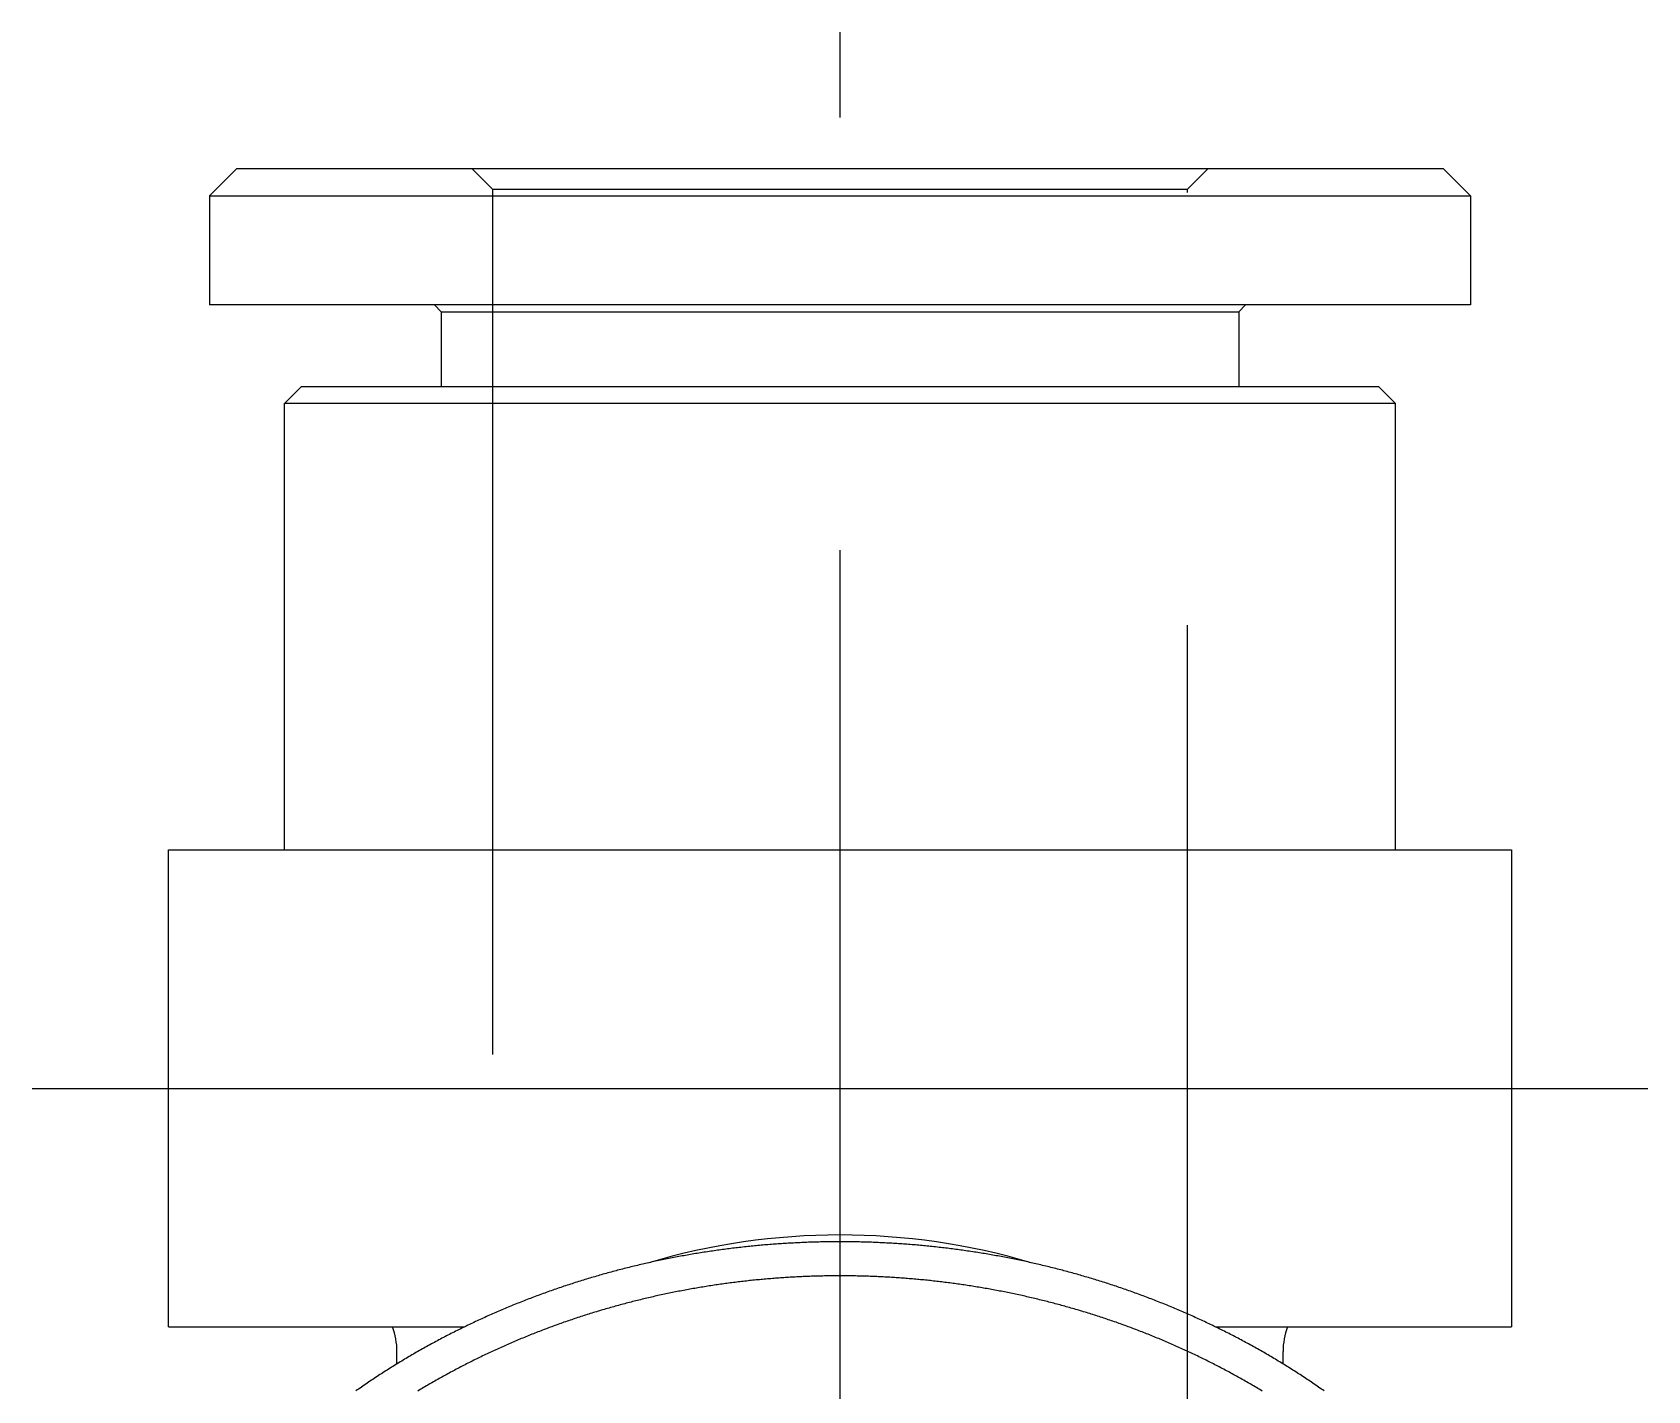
# Model space of a CAD drawing. Extents: x -34 to 70, y -34 to 28.
# Drawn here: x 44.62 to 68.32, y 7.56 to 27.5 of the extents above; entities that cross this region are included whole.
import ezdxf

# ---------------------------------------------------------------- set-up
doc = ezdxf.new("R2010")
doc.units = 0
doc.linetypes.add('CENTER', pattern=[50.8, 31.75, -6.35, 6.35, -6.35])
doc.linetypes.add('DASHED', pattern=[19.05, 12.7, -6.35])
doc.layers.get('0').update_dxf_attribs({"linetype": 'CONTINUOUS'})
doc.layers.add('CENTER', color=1, linetype='CENTER')

msp = doc.modelspace()

# ---------------------------------------------------------------- linework, layer by layer
at = {"color": 7, "linetype": 'CONTINUOUS'}
for p, q in [((47.216072, 25.1), (47.616072, 25.5)), ((47.616072, 25.5), (65.316075, 25.5)), ((65.316072, 25.5), (65.716072, 25.1)), ((47.216072, 25.1), (65.716072, 25.1)), ((47.216072, 25.1), (47.216072, 23.5)), ((65.716072, 25.1), (65.716072, 23.5)), ((65.716072, 23.5), (47.216072, 23.5)), ((50.616072, 23.4), (50.516072, 23.5)), ((62.316072, 23.4), (62.416072, 23.5)), ((50.616072, 23.4), (62.316072, 23.4)), ((50.616072, 23.4), (50.616072, 22.3)), ((62.316072, 23.4), (62.316072, 22.3)), ((48.566072, 22.3), (48.316072, 22.05)), ((48.566072, 22.3), (64.366072, 22.3)), ((64.366072, 22.3), (64.616072, 22.05)), ((64.616072, 22.05), (48.316072, 22.05)), ((48.316072, 15.5), (48.316072, 22.05)), ((64.616072, 15.5), (64.616072, 22.05)), ((46.616072, 15.5), (66.316072, 15.5)), ((46.616072, 8.5), (46.616072, 15.5)), ((66.316072, 15.5), (66.316072, 8.5)), ((46.616072, 8.5), (50.955022, 8.5)), ((61.977122, 8.5), (66.316072, 8.5)), ((49.966072, 7.957893), (49.966072, 8.14074)), ((62.966072, 7.957893), (62.966072, 8.14074))]:
    msp.add_line(p, q, dxfattribs=at)
at = {"color": 3, "linetype": 'DASHED'}
for p, q in [((51.066073, 25.5), (51.366073, 25.2)), ((61.566073, 25.2), (61.866073, 25.5)), ((51.366073, 25.2), (51.366073, 6.1)), ((51.366073, 25.2), (61.566073, 25.2)), ((61.566073, 6.1), (61.566073, 25.2))]:
    msp.add_line(p, q, dxfattribs=at)
at = {"color": 7}
for points in [[(63.5697, 7.56044, 0), (63.5491, 7.57491, 0), (63.5285, 7.58934, 0), (63.5079, 7.60372, 0), (63.4873, 7.61805, 0), (63.4666, 7.63234, 0), (63.4459, 7.64658, 0), (63.4251, 7.66077, 0), (63.4043, 7.67491, 0), (63.3835, 7.68901, 0), (63.3627, 7.70306, 0), (63.3418, 7.71707, 0), (63.3209, 7.73102, 0), (63.3, 7.74493, 0), (63.279, 7.75879, 0), (63.258, 7.77261, 0), (63.237, 7.78637, 0), (63.2159, 7.80009, 0), (63.1948, 7.81376, 0), (63.1737, 7.82739, 0), (63.1526, 7.84096, 0), (63.1314, 7.85449, 0), (63.1102, 7.86797, 0), (63.089, 7.88141, 0), (63.0677, 7.89479, 0), (63.0464, 7.90813, 0), (63.0251, 7.92142, 0), (63.0038, 7.93466, 0), (62.9824, 7.94785, 0), (62.961, 7.961, 0), (62.9396, 7.9741, 0), (62.9181, 7.98715, 0), (62.8966, 8.00015, 0), (62.8751, 8.0131, 0), (62.8536, 8.02601, 0), (62.832, 8.03886, 0), (62.8104, 8.05167, 0), (62.7888, 8.06443, 0), (62.7672, 8.07714, 0), (62.7455, 8.08981, 0), (62.7238, 8.10243, 0), (62.7021, 8.11499, 0), (62.6804, 8.12751, 0), (62.6586, 8.13998, 0), (62.6368, 8.15241, 0), (62.615, 8.16478, 0), (62.5931, 8.17711, 0), (62.5712, 8.18939, 0), (62.5493, 8.20162, 0), (62.5274, 8.2138, 0), (62.5055, 8.22594, 0), (62.4835, 8.23802, 0), (62.4615, 8.25006, 0), (62.4395, 8.26205, 0), (62.4174, 8.27399, 0), (62.3954, 8.28588, 0), (62.3733, 8.29773, 0), (62.3512, 8.30952, 0), (62.329, 8.32127, 0), (62.3068, 8.33297, 0), (62.2847, 8.34462, 0), (62.2625, 8.35622, 0), (62.2402, 8.36778, 0), (62.218, 8.37928, 0), (62.1957, 8.39074, 0), (62.1734, 8.40215, 0), (62.1511, 8.41351, 0), (62.1287, 8.42482, 0), (62.1063, 8.43608, 0), (62.0839, 8.4473, 0), (62.0615, 8.45847, 0), (62.0391, 8.46958, 0), (62.0166, 8.48065, 0), (61.9942, 8.49168, 0), (61.9717, 8.50265, 0), (61.9491, 8.51357, 0), (61.9266, 8.52445, 0), (61.904, 8.53527, 0), (61.8815, 8.54605, 0), (61.8588, 8.55678, 0), (61.8362, 8.56747, 0), (61.8136, 8.5781, 0), (61.7909, 8.58868, 0), (61.7682, 8.59922, 0), (61.7455, 8.60971, 0), (61.7228, 8.62014, 0), (61.7001, 8.63053, 0), (61.6773, 8.64088, 0), (61.6545, 8.65117, 0), (61.6317, 8.66141, 0), (61.6089, 8.67161, 0), (61.586, 8.68175, 0), (61.5632, 8.69185, 0), (61.5403, 8.7019, 0), (61.5174, 8.7119, 0), (61.4945, 8.72185, 0), (61.4715, 8.73176, 0), (61.4486, 8.74161, 0), (61.4256, 8.75142, 0), (61.4026, 8.76118, 0), (61.3796, 8.77089, 0), (61.3566, 8.78055, 0), (61.3335, 8.79016, 0), (61.3105, 8.79973, 0), (61.2874, 8.80924, 0), (61.2643, 8.81871, 0), (61.2412, 8.82813, 0), (61.218, 8.83751, 0), (61.1949, 8.84683, 0), (61.1717, 8.85611, 0), (61.1485, 8.86533, 0), (61.1253, 8.87451, 0), (61.1021, 8.88365, 0), (61.0789, 8.89273, 0), (61.0556, 8.90176, 0), (61.0323, 8.91075, 0), (61.009, 8.91969, 0), (60.9857, 8.92858, 0), (60.9624, 8.93742, 0), (60.939, 8.94622, 0), (60.9157, 8.95496, 0), (60.8923, 8.96366, 0), (60.8689, 8.97231, 0), (60.8455, 8.98091, 0), (60.8221, 8.98947, 0), (60.7986, 8.99797, 0), (60.7752, 9.00643, 0), (60.7517, 9.01484, 0), (60.7282, 9.0232, 0), (60.7047, 9.03151, 0), (60.6812, 9.03978, 0), (60.6576, 9.048, 0), (60.6341, 9.05617, 0), (60.6105, 9.06429, 0), (60.5869, 9.07236, 0), (60.5633, 9.08039, 0), (60.5397, 9.08836, 0), (60.5161, 9.09629, 0), (60.4924, 9.10417, 0), (60.4688, 9.11201, 0), (60.4451, 9.11979, 0), (60.4214, 9.12753, 0), (60.3977, 9.13522, 0), (60.374, 9.14286, 0), (60.3502, 9.15045, 0), (60.3265, 9.158, 0), (60.3027, 9.1655, 0), (60.279, 9.17295, 0), (60.2552, 9.18035, 0), (60.2314, 9.1877, 0), (60.2075, 9.19501, 0), (60.1837, 9.20226, 0), (60.1599, 9.20947, 0), (60.136, 9.21664, 0), (60.1121, 9.22375, 0), (60.0882, 9.23082, 0), (60.0643, 9.23783, 0), (60.0404, 9.2448, 0), (60.0165, 9.25173, 0), (59.9925, 9.2586, 0), (59.9686, 9.26543, 0), (59.9446, 9.27221, 0), (59.9206, 9.27894, 0), (59.8966, 9.28562, 0), (59.8726, 9.29226, 0), (59.8486, 9.29885, 0), (59.8246, 9.30539, 0), (59.8006, 9.31188, 0), (59.7765, 9.31832, 0), (59.7524, 9.32472, 0), (59.7283, 9.33107, 0), (59.7043, 9.33737, 0), (59.6802, 9.34362, 0), (59.656, 9.34983, 0), (59.6319, 9.35599, 0), (59.6078, 9.3621, 0), (59.5836, 9.36816, 0), (59.5595, 9.37417, 0), (59.5353, 9.38014, 0), (59.5111, 9.38606, 0), (59.4869, 9.39193, 0), (59.4627, 9.39775, 0), (59.4385, 9.40353, 0), (59.4142, 9.40926, 0), (59.39, 9.41494, 0), (59.3657, 9.42057, 0), (59.3415, 9.42615, 0), (59.3172, 9.43169, 0), (59.2929, 9.43718, 0), (59.2686, 9.44262, 0), (59.2443, 9.44801, 0), (59.22, 9.45336, 0), (59.1957, 9.45866, 0), (59.1714, 9.46391, 0), (59.147, 9.46911, 0), (59.1227, 9.47426, 0), (59.0983, 9.47937, 0), (59.0739, 9.48443, 0), (59.0495, 9.48944, 0), (59.0251, 9.4944, 0), (59.0007, 9.49932, 0), (58.9763, 9.50419, 0), (58.9519, 9.50901, 0), (58.9275, 9.51378, 0), (58.903, 9.5185, 0), (58.8786, 9.52318, 0), (58.8541, 9.52781, 0), (58.8297, 9.53239, 0), (58.8052, 9.53692, 0), (58.7807, 9.54141, 0), (58.7562, 9.54585, 0), (58.7317, 9.55024, 0), (58.7072, 9.55458, 0), (58.6827, 9.55888, 0), (58.6582, 9.56312, 0), (58.6336, 9.56732, 0), (58.6091, 9.57147, 0), (58.5845, 9.57558, 0), (58.56, 9.57963, 0), (58.5354, 9.58364, 0), (58.5108, 9.5876, 0), (58.4862, 9.59152, 0), (58.4617, 9.59538, 0), (58.4371, 9.5992, 0), (58.4125, 9.60297, 0), (58.3879, 9.60669, 0), (58.3632, 9.61036, 0), (58.3386, 9.61399, 0), (58.314, 9.61757, 0), (58.2893, 9.6211, 0), (58.2647, 9.62459, 0), (58.24, 9.62802, 0), (58.2154, 9.63141, 0), (58.1907, 9.63475, 0), (58.1661, 9.63804, 0), (58.1414, 9.64129, 0), (58.1167, 9.64448, 0), (58.092, 9.64763, 0), (58.0673, 9.65073, 0), (58.0426, 9.65379, 0), (58.0179, 9.65679, 0), (57.9932, 9.65975, 0), (57.9685, 9.66266, 0), (57.9438, 9.66553, 0), (57.919, 9.66834, 0), (57.8943, 9.67111, 0), (57.8695, 9.67383, 0), (57.8448, 9.6765, 0), (57.8201, 9.67913, 0), (57.7953, 9.6817, 0), (57.7705, 9.68423, 0), (57.7458, 9.68672, 0), (57.721, 9.68915, 0), (57.6962, 9.69154, 0), (57.6714, 9.69387, 0), (57.6467, 9.69616, 0), (57.6219, 9.69841, 0), (57.5971, 9.7006, 0), (57.5723, 9.70275, 0), (57.5475, 9.70485, 0), (57.5227, 9.7069, 0), (57.4979, 9.70891, 0), (57.4731, 9.71086, 0), (57.4483, 9.71277, 0), (57.4234, 9.71463, 0), (57.3986, 9.71645, 0), (57.3738, 9.71821, 0), (57.349, 9.71993, 0), (57.3241, 9.7216, 0), (57.2993, 9.72322, 0), (57.2744, 9.7248, 0), (57.2496, 9.72632, 0), (57.2248, 9.7278, 0), (57.1999, 9.72923, 0), (57.1751, 9.73062, 0), (57.1502, 9.73195, 0), (57.1254, 9.73324, 0), (57.1005, 9.73448, 0), (57.0756, 9.73568, 0), (57.0508, 9.73682, 0), (57.0259, 9.73792, 0), (57.001, 9.73897, 0), (56.9762, 9.73997, 0), (56.9513, 9.74093, 0), (56.9264, 9.74183, 0), (56.9016, 9.74269, 0), (56.8767, 9.7435, 0), (56.8518, 9.74427, 0), (56.8269, 9.74498, 0), (56.802, 9.74565, 0), (56.7772, 9.74627, 0), (56.7523, 9.74684, 0), (56.7274, 9.74737, 0), (56.7025, 9.74785, 0), (56.6776, 9.74828, 0), (56.6527, 9.74866, 0), (56.6278, 9.74899, 0), (56.603, 9.74928, 0), (56.5781, 9.74952, 0), (56.5532, 9.74971, 0), (56.5283, 9.74985, 0), (56.5034, 9.74995, 0), (56.4785, 9.74999, 0), (56.4536, 9.74999, 0), (56.4287, 9.74995, 0), (56.4038, 9.74985, 0), (56.379, 9.74971, 0), (56.3541, 9.74952, 0), (56.3292, 9.74928, 0), (56.3043, 9.74899, 0), (56.2794, 9.74866, 0), (56.2545, 9.74828, 0), (56.2296, 9.74785, 0), (56.2048, 9.74737, 0), (56.1799, 9.74684, 0), (56.155, 9.74627, 0), (56.1301, 9.74565, 0), (56.1052, 9.74498, 0), (56.0803, 9.74427, 0), (56.0555, 9.7435, 0), (56.0306, 9.74269, 0), (56.0057, 9.74183, 0), (55.9808, 9.74093, 0), (55.956, 9.73997, 0), (55.9311, 9.73897, 0), (55.9062, 9.73792, 0), (55.8814, 9.73682, 0), (55.8565, 9.73568, 0), (55.8317, 9.73448, 0), (55.8068, 9.73324, 0), (55.7819, 9.73196, 0), (55.7571, 9.73062, 0), (55.7322, 9.72924, 0), (55.7074, 9.7278, 0), (55.6825, 9.72632, 0), (55.6577, 9.7248, 0), (55.6329, 9.72322, 0), (55.608, 9.7216, 0), (55.5832, 9.71993, 0), (55.5584, 9.71821, 0), (55.5335, 9.71645, 0), (55.5087, 9.71463, 0), (55.4839, 9.71277, 0), (55.4591, 9.71086, 0), (55.4343, 9.70891, 0), (55.4095, 9.7069, 0), (55.3847, 9.70485, 0), (55.3599, 9.70275, 0), (55.3351, 9.7006, 0), (55.3103, 9.69841, 0), (55.2855, 9.69617, 0), (55.2607, 9.69387, 0), (55.2359, 9.69154, 0), (55.2111, 9.68915, 0), (55.1864, 9.68672, 0), (55.1616, 9.68424, 0), (55.1368, 9.68171, 0), (55.1121, 9.67913, 0), (55.0873, 9.6765, 0), (55.0626, 9.67383, 0), (55.0379, 9.67111, 0), (55.0131, 9.66834, 0), (54.9884, 9.66553, 0), (54.9637, 9.66267, 0), (54.939, 9.65975, 0), (54.9142, 9.6568, 0), (54.8895, 9.65379, 0), (54.8648, 9.65074, 0), (54.8401, 9.64763, 0), (54.8154, 9.64448, 0), (54.7908, 9.64129, 0), (54.7661, 9.63804, 0), (54.7414, 9.63475, 0), (54.7168, 9.63141, 0), (54.6921, 9.62802, 0), (54.6674, 9.62458, 0), (54.6428, 9.6211, 0), (54.6182, 9.61757, 0), (54.5935, 9.61399, 0), (54.5689, 9.61036, 0), (54.5443, 9.60669, 0), (54.5197, 9.60297, 0), (54.4951, 9.5992, 0), (54.4705, 9.59538, 0), (54.4459, 9.59151, 0), (54.4213, 9.5876, 0), (54.3967, 9.58364, 0), (54.3722, 9.57963, 0), (54.3476, 9.57557, 0), (54.3231, 9.57147, 0), (54.2985, 9.56732, 0), (54.274, 9.56312, 0), (54.2495, 9.55887, 0), (54.2249, 9.55458, 0), (54.2004, 9.55023, 0), (54.1759, 9.54584, 0), (54.1514, 9.54141, 0), (54.127, 9.53692, 0), (54.1025, 9.53239, 0), (54.078, 9.5278, 0), (54.0536, 9.52318, 0), (54.0291, 9.5185, 0), (54.0047, 9.51377, 0), (53.9802, 9.509, 0), (53.9558, 9.50418, 0), (53.9314, 9.49931, 0), (53.907, 9.4944, 0), (53.8826, 9.48944, 0), (53.8582, 9.48442, 0), (53.8339, 9.47937, 0), (53.8095, 9.47426, 0), (53.7851, 9.46911, 0), (53.7608, 9.4639, 0), (53.7365, 9.45865, 0), (53.7121, 9.45336, 0), (53.6878, 9.44801, 0), (53.6635, 9.44262, 0), (53.6392, 9.43718, 0), (53.6149, 9.43169, 0), (53.5907, 9.42615, 0), (53.5664, 9.42057, 0), (53.5421, 9.41494, 0), (53.5179, 9.40926, 0), (53.4937, 9.40353, 0), (53.4695, 9.39776, 0), (53.4452, 9.39193, 0), (53.421, 9.38606, 0), (53.3969, 9.38014, 0), (53.3727, 9.37418, 0), (53.3485, 9.36816, 0), (53.3244, 9.3621, 0), (53.3002, 9.35599, 0), (53.2761, 9.34984, 0), (53.252, 9.34363, 0), (53.2279, 9.33738, 0), (53.2038, 9.33108, 0), (53.1797, 9.32473, 0), (53.1556, 9.31833, 0), (53.1316, 9.31189, 0), (53.1075, 9.30539, 0), (53.0835, 9.29885, 0), (53.0595, 9.29227, 0), (53.0355, 9.28563, 0), (53.0115, 9.27895, 0), (52.9875, 9.27221, 0), (52.9636, 9.26543, 0), (52.9396, 9.25861, 0), (52.9157, 9.25173, 0), (52.8917, 9.24481, 0), (52.8678, 9.23784, 0), (52.8439, 9.23082, 0), (52.82, 9.22375, 0), (52.7961, 9.21664, 0), (52.7723, 9.20947, 0), (52.7484, 9.20226, 0), (52.7246, 9.19501, 0), (52.7008, 9.1877, 0), (52.677, 9.18035, 0), (52.6532, 9.17294, 0), (52.6294, 9.16549, 0), (52.6056, 9.158, 0), (52.5819, 9.15045, 0), (52.5582, 9.14286, 0), (52.5344, 9.13521, 0), (52.5107, 9.12752, 0), (52.487, 9.11979, 0), (52.4634, 9.112, 0), (52.4397, 9.10417, 0), (52.4161, 9.09629, 0), (52.3924, 9.08836, 0), (52.3688, 9.08038, 0), (52.3452, 9.07235, 0), (52.3216, 9.06428, 0), (52.2981, 9.05616, 0), (52.2745, 9.04799, 0), (52.251, 9.03977, 0), (52.2274, 9.03151, 0), (52.2039, 9.02319, 0), (52.1804, 9.01483, 0), (52.157, 9.00642, 0), (52.1335, 8.99796, 0), (52.1101, 8.98946, 0), (52.0866, 8.9809, 0), (52.0632, 8.9723, 0), (52.0398, 8.96365, 0), (52.0165, 8.95496, 0), (51.9931, 8.94621, 0), (51.9697, 8.93741, 0), (51.9464, 8.92857, 0), (51.9231, 8.91968, 0), (51.8998, 8.91074, 0), (51.8765, 8.90176, 0), (51.8533, 8.89272, 0), (51.83, 8.88364, 0), (51.8068, 8.87451, 0), (51.7836, 8.86533, 0), (51.7604, 8.8561, 0), (51.7372, 8.84682, 0), (51.7141, 8.8375, 0), (51.6909, 8.82812, 0), (51.6678, 8.8187, 0), (51.6447, 8.80923, 0), (51.6216, 8.79972, 0), (51.5986, 8.79015, 0), (51.5755, 8.78054, 0), (51.5525, 8.77087, 0), (51.5295, 8.76116, 0), (51.5065, 8.7514, 0), (51.4835, 8.7416, 0), (51.4605, 8.73174, 0), (51.4376, 8.72184, 0), (51.4147, 8.71188, 0), (51.3918, 8.70188, 0), (51.3689, 8.69183, 0), (51.346, 8.68174, 0), (51.3232, 8.67159, 0), (51.3004, 8.6614, 0), (51.2776, 8.65115, 0), (51.2548, 8.64086, 0), (51.232, 8.63052, 0), (51.2093, 8.62014, 0), (51.1866, 8.6097, 0), (51.1639, 8.59922, 0), (51.1412, 8.58868, 0), (51.1185, 8.5781, 0), (51.0959, 8.56747, 0), (51.0733, 8.55679, 0), (51.0507, 8.54606, 0), (51.0281, 8.53529, 0), (51.0055, 8.52446, 0), (50.983, 8.51359, 0), (50.9605, 8.50267, 0), (50.938, 8.4917, 0), (50.9155, 8.48068, 0), (50.8931, 8.46962, 0), (50.8706, 8.4585, 0), (50.8482, 8.44734, 0), (50.8259, 8.43613, 0), (50.8035, 8.42486, 0), (50.7811, 8.41355, 0), (50.7588, 8.4022, 0), (50.7365, 8.39079, 0), (50.7143, 8.37933, 0), (50.692, 8.36783, 0), (50.6698, 8.35628, 0), (50.6476, 8.34468, 0), (50.6254, 8.33303, 0), (50.6032, 8.32133, 0), (50.5811, 8.30958, 0), (50.559, 8.29779, 0), (50.5369, 8.28594, 0), (50.5148, 8.27405, 0), (50.4927, 8.26211, 0), (50.4707, 8.25012, 0), (50.4487, 8.23808, 0), (50.4267, 8.22599, 0), (50.4048, 8.21385, 0), (50.3829, 8.20167, 0), (50.361, 8.18943, 0), (50.3391, 8.17715, 0), (50.3172, 8.16482, 0), (50.2954, 8.15244, 0), (50.2736, 8.14002, 0), (50.2518, 8.12754, 0), (50.2301, 8.11502, 0), (50.2084, 8.10245, 0), (50.1867, 8.08983, 0), (50.165, 8.07716, 0), (50.1433, 8.06444, 0), (50.1217, 8.05168, 0), (50.1001, 8.03887, 0), (50.0786, 8.02601, 0), (50.057, 8.0131, 0), (50.0355, 8.00014, 0), (50.014, 7.98714, 0), (49.9926, 7.97409, 0), (49.9712, 7.96099, 0), (49.9498, 7.94784, 0), (49.9284, 7.93465, 0), (49.907, 7.9214, 0), (49.8857, 7.90811, 0), (49.8644, 7.89477, 0), (49.8432, 7.88139, 0), (49.8219, 7.86796, 0), (49.8007, 7.85447, 0), (49.7796, 7.84095, 0), (49.7584, 7.82737, 0), (49.7373, 7.81375, 0), (49.7162, 7.80007, 0), (49.6952, 7.78636, 0), (49.6741, 7.77259, 0), (49.6532, 7.75878, 0), (49.6322, 7.74491, 0), (49.6113, 7.73101, 0), (49.5903, 7.71705, 0), (49.5695, 7.70305, 0), (49.5486, 7.689, 0), (49.5278, 7.6749, 0), (49.507, 7.66076, 0), (49.4863, 7.64657, 0), (49.4656, 7.63233, 0), (49.4449, 7.61804, 0), (49.4242, 7.60371, 0), (49.4036, 7.58933, 0), (49.383, 7.5749, 0), (49.3625, 7.56043, 0)], [(62.6588, 7.55968, 0), (62.6382, 7.57211, 0), (62.6176, 7.5845, 0), (62.5971, 7.59684, 0), (62.5764, 7.60913, 0), (62.5558, 7.62138, 0), (62.5351, 7.63359, 0), (62.5144, 7.64575, 0), (62.4937, 7.65786, 0), (62.4729, 7.66993, 0), (62.4522, 7.68195, 0), (62.4313, 7.69393, 0), (62.4105, 7.70586, 0), (62.3897, 7.71774, 0), (62.3688, 7.72958, 0), (62.3479, 7.74138, 0), (62.327, 7.75313, 0), (62.306, 7.76483, 0), (62.285, 7.77649, 0), (62.264, 7.7881, 0), (62.243, 7.79966, 0), (62.2219, 7.81118, 0), (62.2009, 7.82266, 0), (62.1798, 7.83408, 0), (62.1586, 7.84547, 0), (62.1375, 7.8568, 0), (62.1163, 7.86809, 0), (62.0951, 7.87934, 0), (62.0739, 7.89054, 0), (62.0527, 7.90169, 0), (62.0314, 7.9128, 0), (62.0101, 7.92386, 0), (61.9888, 7.93487, 0), (61.9675, 7.94584, 0), (61.9461, 7.95677, 0), (61.9248, 7.96764, 0), (61.9034, 7.97848, 0), (61.8819, 7.98926, 0), (61.8605, 8, 0), (61.839, 8.01069, 0), (61.8176, 8.02134, 0), (61.7961, 8.03194, 0), (61.7745, 8.0425, 0), (61.753, 8.05301, 0), (61.7314, 8.06347, 0), (61.7098, 8.07389, 0), (61.6882, 8.08426, 0), (61.6666, 8.09458, 0), (61.6449, 8.10486, 0), (61.6232, 8.11509, 0), (61.6016, 8.12528, 0), (61.5798, 8.13542, 0), (61.5581, 8.14551, 0), (61.5364, 8.15556, 0), (61.5146, 8.16556, 0), (61.4928, 8.17552, 0), (61.471, 8.18542, 0), (61.4491, 8.19529, 0), (61.4273, 8.2051, 0), (61.4054, 8.21487, 0), (61.3835, 8.2246, 0), (61.3616, 8.23427, 0), (61.3397, 8.2439, 0), (61.3178, 8.25349, 0), (61.2958, 8.26303, 0), (61.2738, 8.27252, 0), (61.2518, 8.28196, 0), (61.2298, 8.29136, 0), (61.2078, 8.30072, 0), (61.1857, 8.31002, 0), (61.1636, 8.31929, 0), (61.1415, 8.3285, 0), (61.1194, 8.33767, 0), (61.0973, 8.34679, 0), (61.0751, 8.35587, 0), (61.053, 8.3649, 0), (61.0308, 8.37389, 0), (61.0086, 8.38283, 0), (60.9864, 8.39172, 0), (60.9641, 8.40057, 0), (60.9419, 8.40937, 0), (60.9196, 8.41813, 0), (60.8973, 8.42684, 0), (60.875, 8.4355, 0), (60.8527, 8.44412, 0), (60.8304, 8.45269, 0), (60.808, 8.46122, 0), (60.7856, 8.4697, 0), (60.7633, 8.47813, 0), (60.7409, 8.48652, 0), (60.7184, 8.49487, 0), (60.696, 8.50316, 0), (60.6735, 8.51141, 0), (60.6511, 8.51962, 0), (60.6286, 8.52778, 0), (60.6061, 8.53589, 0), (60.5836, 8.54396, 0), (60.561, 8.55198, 0), (60.5385, 8.55995, 0), (60.5159, 8.56788, 0), (60.4933, 8.57577, 0), (60.4707, 8.5836, 0), (60.4481, 8.5914, 0), (60.4255, 8.59914, 0), (60.4028, 8.60684, 0), (60.3802, 8.6145, 0), (60.3575, 8.6221, 0), (60.3348, 8.62967, 0), (60.3121, 8.63718, 0), (60.2894, 8.64465, 0), (60.2667, 8.65208, 0), (60.2439, 8.65946, 0), (60.2211, 8.66679, 0), (60.1984, 8.67408, 0), (60.1756, 8.68132, 0), (60.1528, 8.68851, 0), (60.1299, 8.69566, 0), (60.1071, 8.70277, 0), (60.0843, 8.70983, 0), (60.0614, 8.71684, 0), (60.0385, 8.72381, 0), (60.0156, 8.73073, 0), (59.9927, 8.7376, 0), (59.9698, 8.74443, 0), (59.9469, 8.75121, 0), (59.9239, 8.75795, 0), (59.901, 8.76464, 0), (59.878, 8.77129, 0), (59.855, 8.77789, 0), (59.832, 8.78444, 0), (59.809, 8.79095, 0), (59.786, 8.79741, 0), (59.763, 8.80383, 0), (59.7399, 8.8102, 0), (59.7168, 8.81653, 0), (59.6938, 8.8228, 0), (59.6707, 8.82904, 0), (59.6476, 8.83523, 0), (59.6245, 8.84137, 0), (59.6014, 8.84747, 0), (59.5782, 8.85352, 0), (59.5551, 8.85952, 0), (59.5319, 8.86548, 0), (59.5087, 8.87139, 0), (59.4856, 8.87726, 0), (59.4624, 8.88308, 0), (59.4392, 8.88886, 0), (59.4159, 8.89459, 0), (59.3927, 8.90027, 0), (59.3695, 8.90591, 0), (59.3462, 8.9115, 0), (59.323, 8.91705, 0), (59.2997, 8.92255, 0), (59.2764, 8.92801, 0), (59.2531, 8.93342, 0), (59.2298, 8.93878, 0), (59.2065, 8.9441, 0), (59.1832, 8.94937, 0), (59.1598, 8.9546, 0), (59.1365, 8.95978, 0), (59.1131, 8.96491, 0), (59.0898, 8.97, 0), (59.0664, 8.97504, 0), (59.043, 8.98004, 0), (59.0196, 8.98499, 0), (58.9962, 8.9899, 0), (58.9728, 8.99476, 0), (58.9494, 8.99957, 0), (58.9259, 9.00434, 0), (58.9025, 9.00906, 0), (58.879, 9.01374, 0), (58.8556, 9.01837, 0), (58.8321, 9.02296, 0), (58.8086, 9.0275, 0), (58.7851, 9.03199, 0), (58.7616, 9.03644, 0), (58.7381, 9.04084, 0), (58.7146, 9.0452, 0), (58.6911, 9.04951, 0), (58.6675, 9.05377, 0), (58.644, 9.05799, 0), (58.6204, 9.06216, 0), (58.5969, 9.06629, 0), (58.5733, 9.07037, 0), (58.5497, 9.07441, 0), (58.5262, 9.0784, 0), (58.5026, 9.08234, 0), (58.479, 9.08624, 0), (58.4554, 9.09009, 0), (58.4317, 9.0939, 0), (58.4081, 9.09766, 0), (58.3845, 9.10137, 0), (58.3609, 9.10504, 0), (58.3372, 9.10866, 0), (58.3136, 9.11224, 0), (58.2899, 9.11577, 0), (58.2662, 9.11926, 0), (58.2426, 9.1227, 0), (58.2189, 9.12609, 0), (58.1952, 9.12944, 0), (58.1715, 9.13274, 0), (58.1478, 9.136, 0), (58.1241, 9.13921, 0), (58.1004, 9.14237, 0), (58.0767, 9.14549, 0), (58.0529, 9.14856, 0), (58.0292, 9.15159, 0), (58.0055, 9.15457, 0), (57.9817, 9.15751, 0), (57.958, 9.1604, 0), (57.9342, 9.16324, 0), (57.9105, 9.16604, 0), (57.8867, 9.16879, 0), (57.8629, 9.1715, 0), (57.8392, 9.17416, 0), (57.8154, 9.17677, 0), (57.7916, 9.17934, 0), (57.7678, 9.18187, 0), (57.744, 9.18434, 0), (57.7202, 9.18677, 0), (57.6964, 9.18916, 0), (57.6726, 9.1915, 0), (57.6488, 9.19379, 0), (57.625, 9.19604, 0), (57.6011, 9.19824, 0), (57.5773, 9.2004, 0), (57.5535, 9.20251, 0), (57.5296, 9.20457, 0), (57.5058, 9.20659, 0), (57.4819, 9.20856, 0), (57.4581, 9.21049, 0), (57.4342, 9.21237, 0), (57.4104, 9.21421, 0), (57.3865, 9.216, 0), (57.3627, 9.21774, 0), (57.3388, 9.21944, 0), (57.3149, 9.22109, 0), (57.291, 9.22269, 0), (57.2672, 9.22425, 0), (57.2433, 9.22577, 0), (57.2194, 9.22724, 0), (57.1955, 9.22866, 0), (57.1716, 9.23003, 0), (57.1477, 9.23136, 0), (57.1238, 9.23265, 0), (57.0999, 9.23389, 0), (57.076, 9.23508, 0), (57.0521, 9.23623, 0), (57.0282, 9.23733, 0), (57.0043, 9.23838, 0), (56.9804, 9.23939, 0), (56.9565, 9.24036, 0), (56.9326, 9.24127, 0), (56.9087, 9.24215, 0), (56.8848, 9.24297, 0), (56.8609, 9.24375, 0), (56.8369, 9.24449, 0), (56.813, 9.24517, 0), (56.7891, 9.24582, 0), (56.7652, 9.24641, 0), (56.7412, 9.24696, 0), (56.7173, 9.24747, 0), (56.6934, 9.24793, 0), (56.6695, 9.24834, 0), (56.6455, 9.24871, 0), (56.6216, 9.24903, 0), (56.5977, 9.2493, 0), (56.5738, 9.24953, 0), (56.5498, 9.24972, 0), (56.5259, 9.24986, 0), (56.502, 9.24995, 0), (56.478, 9.24999, 0), (56.4541, 9.24999, 0), (56.4302, 9.24995, 0), (56.4062, 9.24986, 0), (56.3823, 9.24972, 0), (56.3584, 9.24953, 0), (56.3345, 9.24931, 0), (56.3105, 9.24903, 0), (56.2866, 9.24871, 0), (56.2627, 9.24834, 0), (56.2387, 9.24793, 0), (56.2148, 9.24747, 0), (56.1909, 9.24697, 0), (56.167, 9.24641, 0), (56.143, 9.24582, 0), (56.1191, 9.24518, 0), (56.0952, 9.24449, 0), (56.0713, 9.24375, 0), (56.0474, 9.24297, 0), (56.0235, 9.24215, 0), (55.9995, 9.24128, 0), (55.9756, 9.24036, 0), (55.9517, 9.2394, 0), (55.9278, 9.23839, 0), (55.9039, 9.23733, 0), (55.88, 9.23623, 0), (55.8561, 9.23508, 0), (55.8322, 9.23389, 0), (55.8083, 9.23265, 0), (55.7844, 9.23137, 0), (55.7605, 9.23004, 0), (55.7366, 9.22866, 0), (55.7127, 9.22724, 0), (55.6889, 9.22577, 0), (55.665, 9.22425, 0), (55.6411, 9.22269, 0), (55.6172, 9.22109, 0), (55.5934, 9.21944, 0), (55.5695, 9.21774, 0), (55.5456, 9.216, 0), (55.5218, 9.21421, 0), (55.4979, 9.21237, 0), (55.4741, 9.21049, 0), (55.4502, 9.20856, 0), (55.4264, 9.20659, 0), (55.4025, 9.20457, 0), (55.3787, 9.20251, 0), (55.3548, 9.2004, 0), (55.331, 9.19824, 0), (55.3072, 9.19604, 0), (55.2834, 9.19379, 0), (55.2596, 9.1915, 0), (55.2357, 9.18916, 0), (55.2119, 9.18677, 0), (55.1881, 9.18434, 0), (55.1643, 9.18186, 0), (55.1405, 9.17934, 0), (55.1168, 9.17677, 0), (55.093, 9.17416, 0), (55.0692, 9.1715, 0), (55.0454, 9.16879, 0), (55.0217, 9.16604, 0), (54.9979, 9.16324, 0), (54.9742, 9.1604, 0), (54.9504, 9.15751, 0), (54.9267, 9.15457, 0), (54.9029, 9.15159, 0), (54.8792, 9.14856, 0), (54.8555, 9.14549, 0), (54.8318, 9.14237, 0), (54.808, 9.13921, 0), (54.7843, 9.136, 0), (54.7606, 9.13274, 0), (54.7369, 9.12944, 0), (54.7133, 9.12609, 0), (54.6896, 9.1227, 0), (54.6659, 9.11926, 0), (54.6422, 9.11577, 0), (54.6186, 9.11224, 0), (54.5949, 9.10866, 0), (54.5713, 9.10504, 0), (54.5477, 9.10137, 0), (54.524, 9.09765, 0), (54.5004, 9.09389, 0), (54.4768, 9.09009, 0), (54.4532, 9.08624, 0), (54.4296, 9.08234, 0), (54.406, 9.07839, 0), (54.3824, 9.0744, 0), (54.3588, 9.07037, 0), (54.3353, 9.06629, 0), (54.3117, 9.06216, 0), (54.2882, 9.05799, 0), (54.2646, 9.05377, 0), (54.2411, 9.0495, 0), (54.2175, 9.04519, 0), (54.194, 9.04084, 0), (54.1705, 9.03644, 0), (54.147, 9.03199, 0), (54.1235, 9.0275, 0), (54.1001, 9.02296, 0), (54.0766, 9.01837, 0), (54.0531, 9.01374, 0), (54.0297, 9.00906, 0), (54.0062, 9.00434, 0), (53.9828, 8.99957, 0), (53.9594, 8.99476, 0), (53.9359, 8.9899, 0), (53.9125, 8.98499, 0), (53.8891, 8.98004, 0), (53.8657, 8.97504, 0), (53.8424, 8.97, 0), (53.819, 8.96491, 0), (53.7956, 8.95978, 0), (53.7723, 8.9546, 0), (53.749, 8.94937, 0), (53.7256, 8.9441, 0), (53.7023, 8.93878, 0), (53.679, 8.93342, 0), (53.6557, 8.92801, 0), (53.6324, 8.92255, 0), (53.6092, 8.91705, 0), (53.5859, 8.91151, 0), (53.5627, 8.90591, 0), (53.5394, 8.90028, 0), (53.5162, 8.89459, 0), (53.493, 8.88886, 0), (53.4698, 8.88309, 0), (53.4466, 8.87726, 0), (53.4234, 8.8714, 0), (53.4002, 8.86548, 0), (53.3771, 8.85953, 0), (53.3539, 8.85352, 0), (53.3308, 8.84747, 0), (53.3077, 8.84137, 0), (53.2846, 8.83523, 0), (53.2615, 8.82904, 0), (53.2384, 8.82281, 0), (53.2153, 8.81653, 0), (53.1922, 8.8102, 0), (53.1692, 8.80383, 0), (53.1462, 8.79742, 0), (53.1231, 8.79095, 0), (53.1001, 8.78445, 0), (53.0771, 8.77789, 0), (53.0541, 8.77129, 0), (53.0312, 8.76464, 0), (53.0082, 8.75795, 0), (52.9853, 8.75121, 0), (52.9623, 8.74443, 0), (52.9394, 8.7376, 0), (52.9165, 8.73073, 0), (52.8936, 8.72381, 0), (52.8707, 8.71684, 0), (52.8479, 8.70983, 0), (52.825, 8.70277, 0), (52.8022, 8.69566, 0), (52.7794, 8.68851, 0), (52.7566, 8.68132, 0), (52.7338, 8.67407, 0), (52.711, 8.66679, 0), (52.6882, 8.65945, 0), (52.6655, 8.65207, 0), (52.6428, 8.64465, 0), (52.62, 8.63718, 0), (52.5973, 8.62966, 0), (52.5746, 8.6221, 0), (52.552, 8.61449, 0), (52.5293, 8.60684, 0), (52.5067, 8.59914, 0), (52.484, 8.59139, 0), (52.4614, 8.5836, 0), (52.4388, 8.57576, 0), (52.4162, 8.56788, 0), (52.3937, 8.55995, 0), (52.3711, 8.55197, 0), (52.3486, 8.54395, 0), (52.3261, 8.53588, 0), (52.3036, 8.52777, 0), (52.2811, 8.51961, 0), (52.2586, 8.51141, 0), (52.2362, 8.50316, 0), (52.2137, 8.49486, 0), (52.1913, 8.48652, 0), (52.1689, 8.47813, 0), (52.1465, 8.46969, 0), (52.1241, 8.46121, 0), (52.1018, 8.45269, 0), (52.0794, 8.44411, 0), (52.0571, 8.4355, 0), (52.0348, 8.42683, 0), (52.0125, 8.41812, 0), (51.9902, 8.40937, 0), (51.968, 8.40056, 0), (51.9457, 8.39171, 0), (51.9235, 8.38282, 0), (51.9013, 8.37388, 0), (51.8791, 8.36489, 0), (51.857, 8.35586, 0), (51.8348, 8.34678, 0), (51.8127, 8.33766, 0), (51.7906, 8.32849, 0), (51.7685, 8.31927, 0), (51.7464, 8.31001, 0), (51.7243, 8.3007, 0), (51.7023, 8.29135, 0), (51.6803, 8.28195, 0), (51.6583, 8.2725, 0), (51.6363, 8.26301, 0), (51.6143, 8.25347, 0), (51.5924, 8.24389, 0), (51.5705, 8.23426, 0), (51.5486, 8.22458, 0), (51.5267, 8.21486, 0), (51.5048, 8.20509, 0), (51.4829, 8.19527, 0), (51.4611, 8.18541, 0), (51.4393, 8.17551, 0), (51.4175, 8.16555, 0), (51.3958, 8.15555, 0), (51.374, 8.14551, 0), (51.3523, 8.13542, 0), (51.3306, 8.12528, 0), (51.3089, 8.1151, 0), (51.2872, 8.10487, 0), (51.2656, 8.09459, 0), (51.2439, 8.08427, 0), (51.2223, 8.0739, 0), (51.2007, 8.06349, 0), (51.1792, 8.05303, 0), (51.1576, 8.04252, 0), (51.1361, 8.03197, 0), (51.1146, 8.02137, 0), (51.0931, 8.01073, 0), (51.0717, 8.00004, 0), (51.0502, 7.9893, 0), (51.0288, 7.97852, 0), (51.0074, 7.96769, 0), (50.9861, 7.95681, 0), (50.9647, 7.94589, 0), (50.9434, 7.93493, 0), (50.9221, 7.92391, 0), (50.9008, 7.91285, 0), (50.8795, 7.90175, 0), (50.8583, 7.89059, 0), (50.8371, 7.8794, 0), (50.8159, 7.86815, 0), (50.7947, 7.85686, 0), (50.7736, 7.84552, 0), (50.7525, 7.83414, 0), (50.7314, 7.82271, 0), (50.7103, 7.81124, 0), (50.6892, 7.79972, 0), (50.6682, 7.78815, 0), (50.6472, 7.77654, 0), (50.6262, 7.76488, 0), (50.6052, 7.75317, 0), (50.5843, 7.74142, 0), (50.5634, 7.72962, 0), (50.5425, 7.71778, 0), (50.5217, 7.70589, 0), (50.5008, 7.69396, 0), (50.48, 7.68198, 0), (50.4593, 7.66995, 0), (50.4385, 7.65788, 0), (50.4178, 7.64576, 0), (50.3971, 7.6336, 0), (50.3764, 7.62139, 0), (50.3557, 7.60914, 0), (50.3351, 7.59684, 0), (50.3145, 7.5845, 0), (50.2939, 7.57211, 0), (50.2734, 7.55967, 0)]]:
    msp.add_polyline3d(points, dxfattribs=at)
at = {"color": 7, "linetype": 'CONTINUOUS'}
for centre, radius, start, end in [((56.466072, 0), 9.85, 73.4472621, 106.5527379), ((48.966072, 8.14074), 1, 0, 21.0547359), ((63.966072, 8.14074), 1, 158.9452641, 180)]:
    msp.add_arc(centre, radius, start, end, dxfattribs=at)
at = {"layer": 'CENTER', "color": 1, "linetype": 'CENTER'}
for p, q in [((56.466072, -11.85), (56.466072, 27.5)), ((44.616072, 12), (68.316072, 12))]:
    msp.add_line(p, q, dxfattribs=at)

doc.saveas('drawing.dxf')
